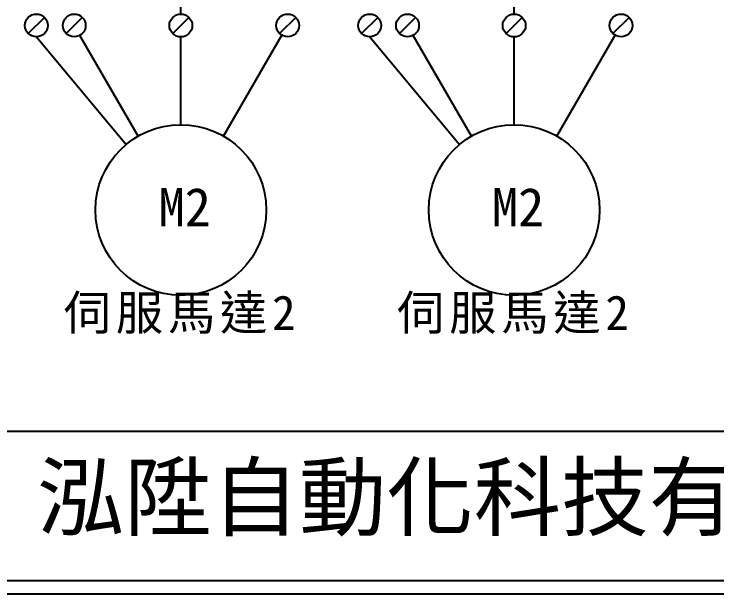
# Model space of a CAD drawing. Extents: x 10 to 297, y 3 to 207.
# Drawn here: x 46.5 to 112.3, y 3 to 57.4 of the extents above; entities that cross this region are included whole.
import ezdxf

# ---------------------------------------------------------------- set-up
doc = ezdxf.new("R2010")
doc.units = 0
doc.layers.get('0').update_dxf_attribs({"linetype": 'CONTINUOUS'})
doc.layers.add('圖框層', color=7, linetype='CONTINUOUS')
doc.layers.add('標尺寸層', color=3, linetype='CONTINUOUS')
doc.styles.add('STSL', font='kaiu.ttf')
doc.styles.add('標楷體', font='kaiu.ttf')

msp = doc.modelspace()

# ---------------------------------------------------------------- linework, layer by layer
for p, q in [((49.314, 57.047), (47.8, 55.532)), ((52.855, 57.047), (51.34, 55.532)), ((62.84, 57.043), (61.326, 55.529)), ((72.855, 57.047), (71.34, 55.532)), ((80.535, 57.047), (79.021, 55.532)), ((84.076, 57.047), (82.561, 55.532)), ((94.061, 57.043), (92.547, 55.529)), ((104.076, 57.047), (102.561, 55.532)), ((58.086, 45.917), (52.633, 55.362)), ((66.086, 45.917), (71.545, 55.372)), ((89.307, 45.917), (83.854, 55.362)), ((97.307, 45.917), (102.766, 55.372))]:
    msp.add_line(p, q)
for centre, radius in [((48.557, 56.29), 1.071), ((52.098, 56.29), 1.071), ((62.083, 56.286), 1.071), ((72.098, 56.29), 1.071), ((79.778, 56.29), 1.071), ((83.318, 56.29), 1.071), ((93.304, 56.286), 1.071), ((103.318, 56.29), 1.071), ((62.086, 38.989), 8), ((93.307, 38.989), 8)]:
    msp.add_circle(centre, radius)
at = {"layer": '圖框層', "color": 7}
for p, q in [((11.25, 18.25), (295.75, 18.25)), ((11.25, 4.25), (295.75, 4.25)), ((10, 3), (297, 3))]:
    msp.add_line(p, q, dxfattribs=at)
at = {"layer": '標尺寸層', "color": 7}
for p, q in [((62.083, 57.357), (62.078, 70.426)), ((93.304, 57.357), (93.299, 70.426)), ((48.557, 55.219), (56.964, 45.134)), ((62.086, 46.989), (62.083, 55.215)), ((79.778, 55.219), (88.185, 45.134)), ((93.307, 46.989), (93.304, 55.215))]:
    msp.add_line(p, q, dxfattribs=at)

# ---------------------------------------------------------------- texts
at = {"color": 0, "char_height": 3.25, "width": 24.14544, "attachment_point": 2, "style": '標楷體'}
for insert in [(62.086, 30.989), (93.307, 30.989)]:
    msp.add_mtext('{\\T1.1;伺服馬達2}', dxfattribs=dict(at, insert=insert))
at = {"layer": '圖框層', "color": 4, "style": 'STSL'}
for s, height, p in [('M2', 3.6, (60.002, 37.466)), ('M2', 3.6, (91.222, 37.466)), ('泓陞自動化科技有限公司', 6, (48.604, 9.076))]:
    msp.add_text(s, height=height, dxfattribs=at).set_placement(p)

doc.saveas('drawing.dxf')
